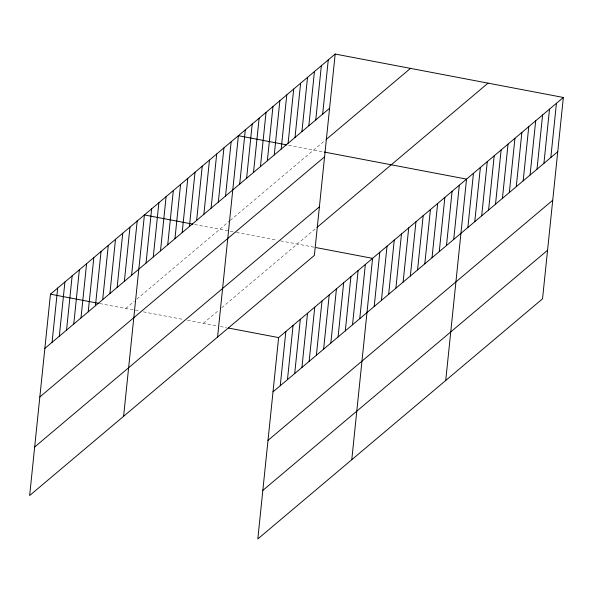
<?xml version="1.0" encoding="UTF-8"?>
<svg xmlns="http://www.w3.org/2000/svg" width="593" height="593" viewBox="0 0 593 593"><rect width="100%" height="100%" fill="white"/><g stroke="black" fill="none" stroke-linecap="round" stroke-linejoin="round"><path stroke-width="0.44" stroke-dasharray="2.96 2.22" d="M125.753 308.508L134.292 301.303M136.924 299.087L229.565 220.952M230.225 220.396L325.431 140.111M203.325 323.267L219.099 309.969M221.723 307.752L315.684 228.513M288.576 145.248L324.252 152.038M194.615 224.488L235.577 232.286M236.459 232.449L277.013 240.165M280.541 240.84L316.113 247.607M99.757 303.557L138.977 311.021M143.38 311.859L183.052 319.412M187.462 320.25L216.771 325.824M220.359 326.506L226.63 327.699"/><path stroke-width="0.89" d="M335.186 54.052L50.457 294.18L29.65 495.533L314.379 255.405L335.186 54.052L563.35 97.467L542.543 298.82L257.814 538.948L278.621 337.595L563.35 97.467M52.08 342.317L57.684 288.079M59.307 336.224L64.911 281.986M66.535 330.123L72.138 275.893M73.762 324.03L79.366 269.793M80.989 317.937L86.593 263.7M88.216 311.836L93.827 257.607M95.451 305.743L101.055 251.506M102.678 299.65L108.282 245.413M109.905 293.55L115.509 239.32M117.132 287.457L122.736 233.219M124.36 281.364L129.963 227.126M131.587 275.263L137.191 221.033M123.611 416.286L144.418 214.94L192.821 224.147M146.041 263.077L151.645 208.84M153.268 256.984L158.872 202.747M160.495 250.883L166.099 196.654M167.723 244.79L173.326 190.553M174.95 238.697L180.554 184.46M182.177 232.597L187.781 178.367M189.404 226.504L195.015 172.267M196.639 220.411L202.243 166.173M203.866 214.31L209.47 160.08M211.093 208.217L216.697 153.98M218.32 202.124L223.924 147.887M225.548 196.024L231.151 141.794M217.572 337.046L238.379 135.693L286.782 144.907M239.691 184.097L245.294 129.867M246.606 178.271L252.21 124.033M253.515 172.437L259.126 118.2M260.431 166.603L266.035 112.366M267.347 160.77L272.95 106.54M274.262 154.943L279.866 100.706M281.178 149.11L286.782 94.873M288.094 143.276L293.698 89.039M295.01 137.443L300.614 83.213M301.919 131.616L307.53 77.379M280.244 385.732L285.848 331.502M308.834 125.783L314.438 71.545M287.472 379.639L293.075 325.401M315.75 119.949L321.354 65.719M294.699 373.546L300.303 319.308M322.666 114.123L328.27 59.886M301.926 367.445L307.53 313.215M309.153 361.352L314.757 307.115M316.38 355.259L321.992 301.022M323.615 349.158L329.219 294.929M330.842 343.065L336.446 288.828M338.069 336.972L343.673 282.735M345.296 330.872L350.9 276.642M352.524 324.779L358.128 270.541M359.751 318.686L365.355 264.448M351.775 459.708L372.582 258.355L316.113 247.607M374.205 306.492L379.809 252.255M381.432 300.399L387.036 246.162M388.66 294.298L394.263 240.069M395.887 288.205L401.491 233.968M403.114 282.112L408.718 227.875M410.341 276.012L415.945 221.782M417.568 269.919L423.18 215.682M424.803 263.826L430.407 209.588M432.03 257.725L437.634 203.495M439.257 251.632L444.861 197.402M446.485 245.539L452.088 191.302M453.712 239.446L459.316 185.209M445.736 380.461L466.543 179.116L324.252 152.038M467.855 227.512L473.459 173.282M474.771 221.686L480.374 167.448M481.679 215.852L487.29 161.615M488.595 210.018L494.199 155.789M495.511 204.192L501.115 149.955M502.427 198.359L508.031 144.121M509.343 192.525L514.946 138.288M516.258 186.691L521.862 132.461M523.174 180.865L528.778 126.628M530.083 175.031L535.694 120.794M536.999 169.198L542.602 114.968M543.914 163.364L549.518 109.134M550.83 157.538L556.434 103.301M44.853 348.41L329.582 108.289M326.12 139.525L410.482 68.38M39.835 396.962L324.564 156.834M34.668 446.981L319.397 206.853M317.003 227.401L488.054 83.146M273.017 391.832L557.746 151.704M267.999 440.377L552.728 200.256M262.832 490.396L547.561 250.276M50.457 294.18L98.861 303.386M228.424 328.04L278.621 337.595"/></g></svg>
